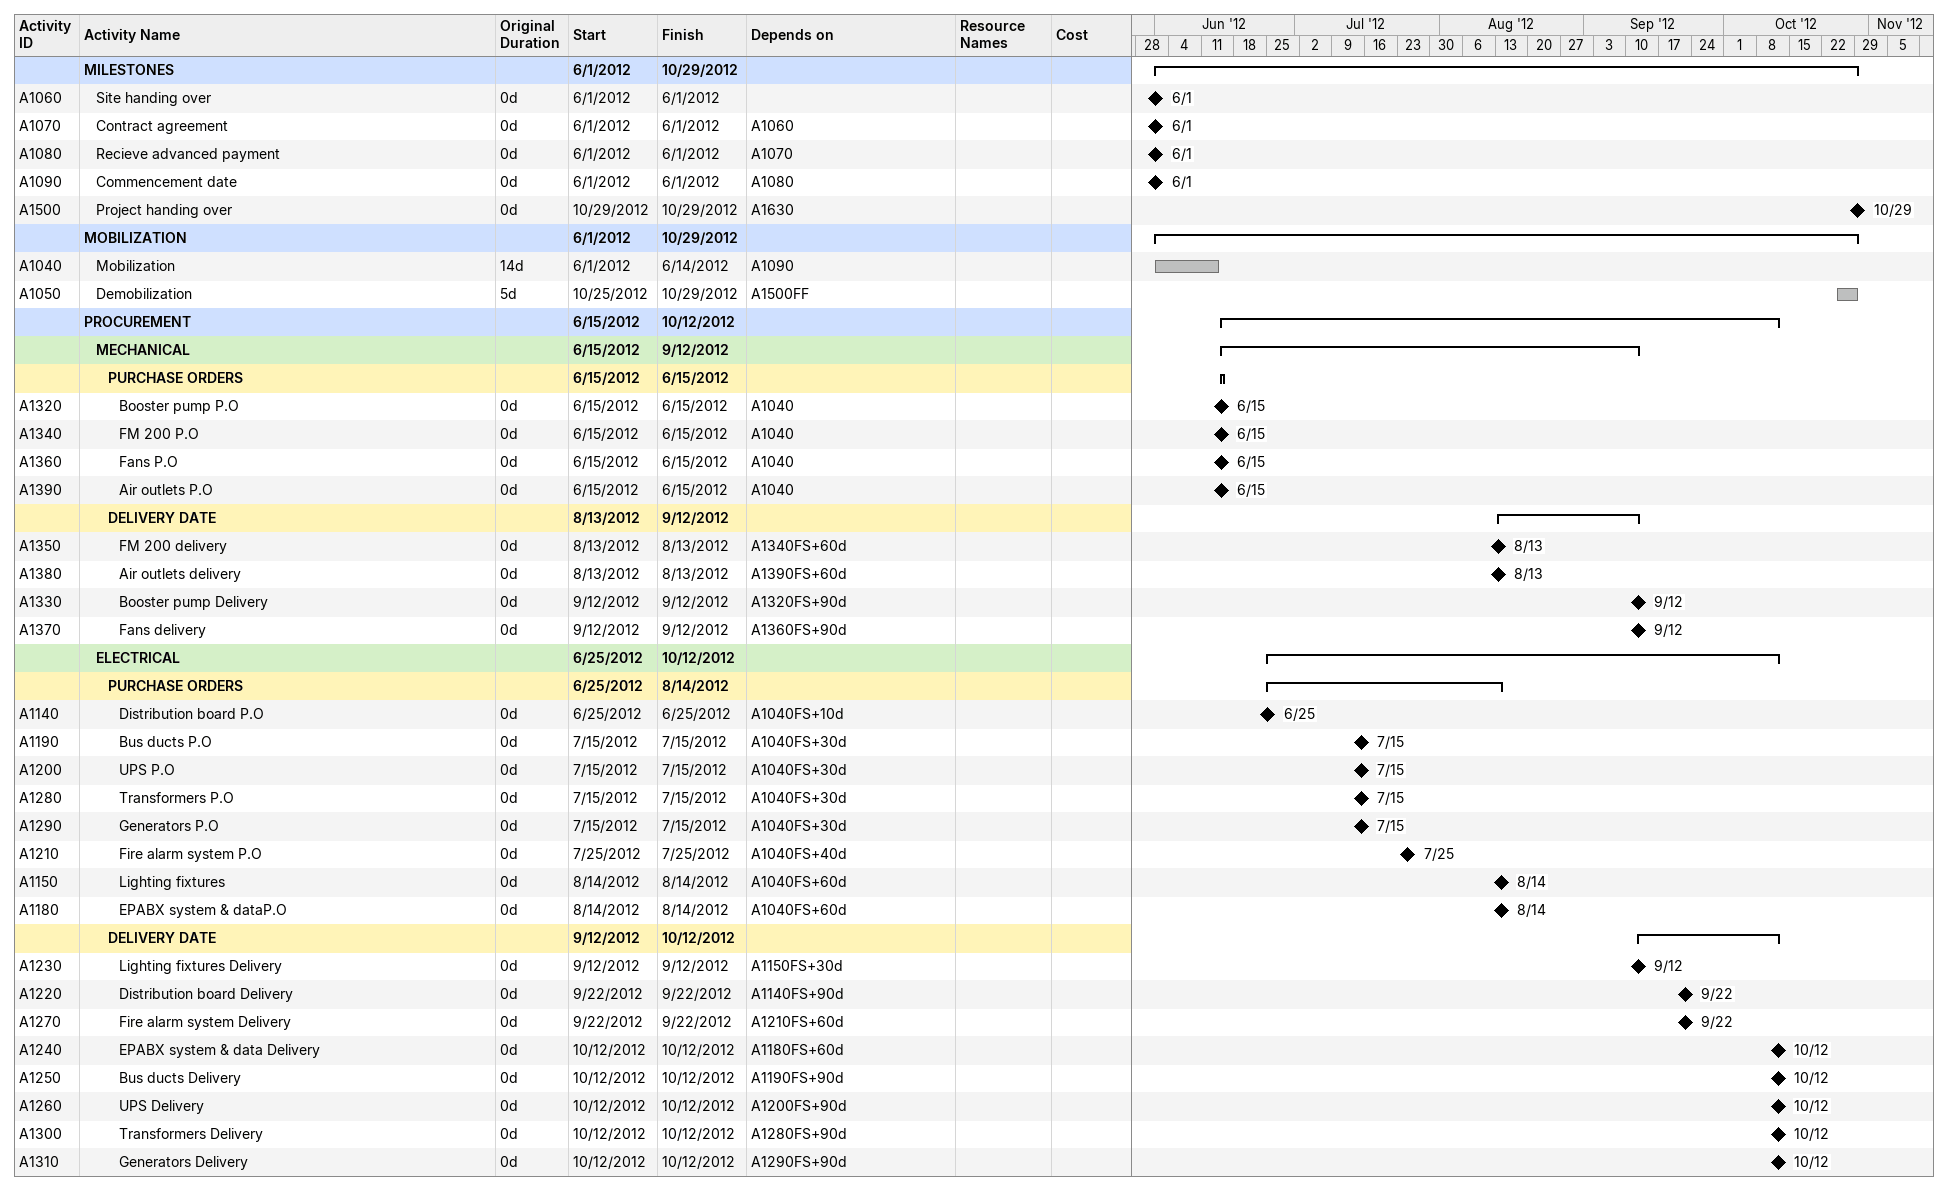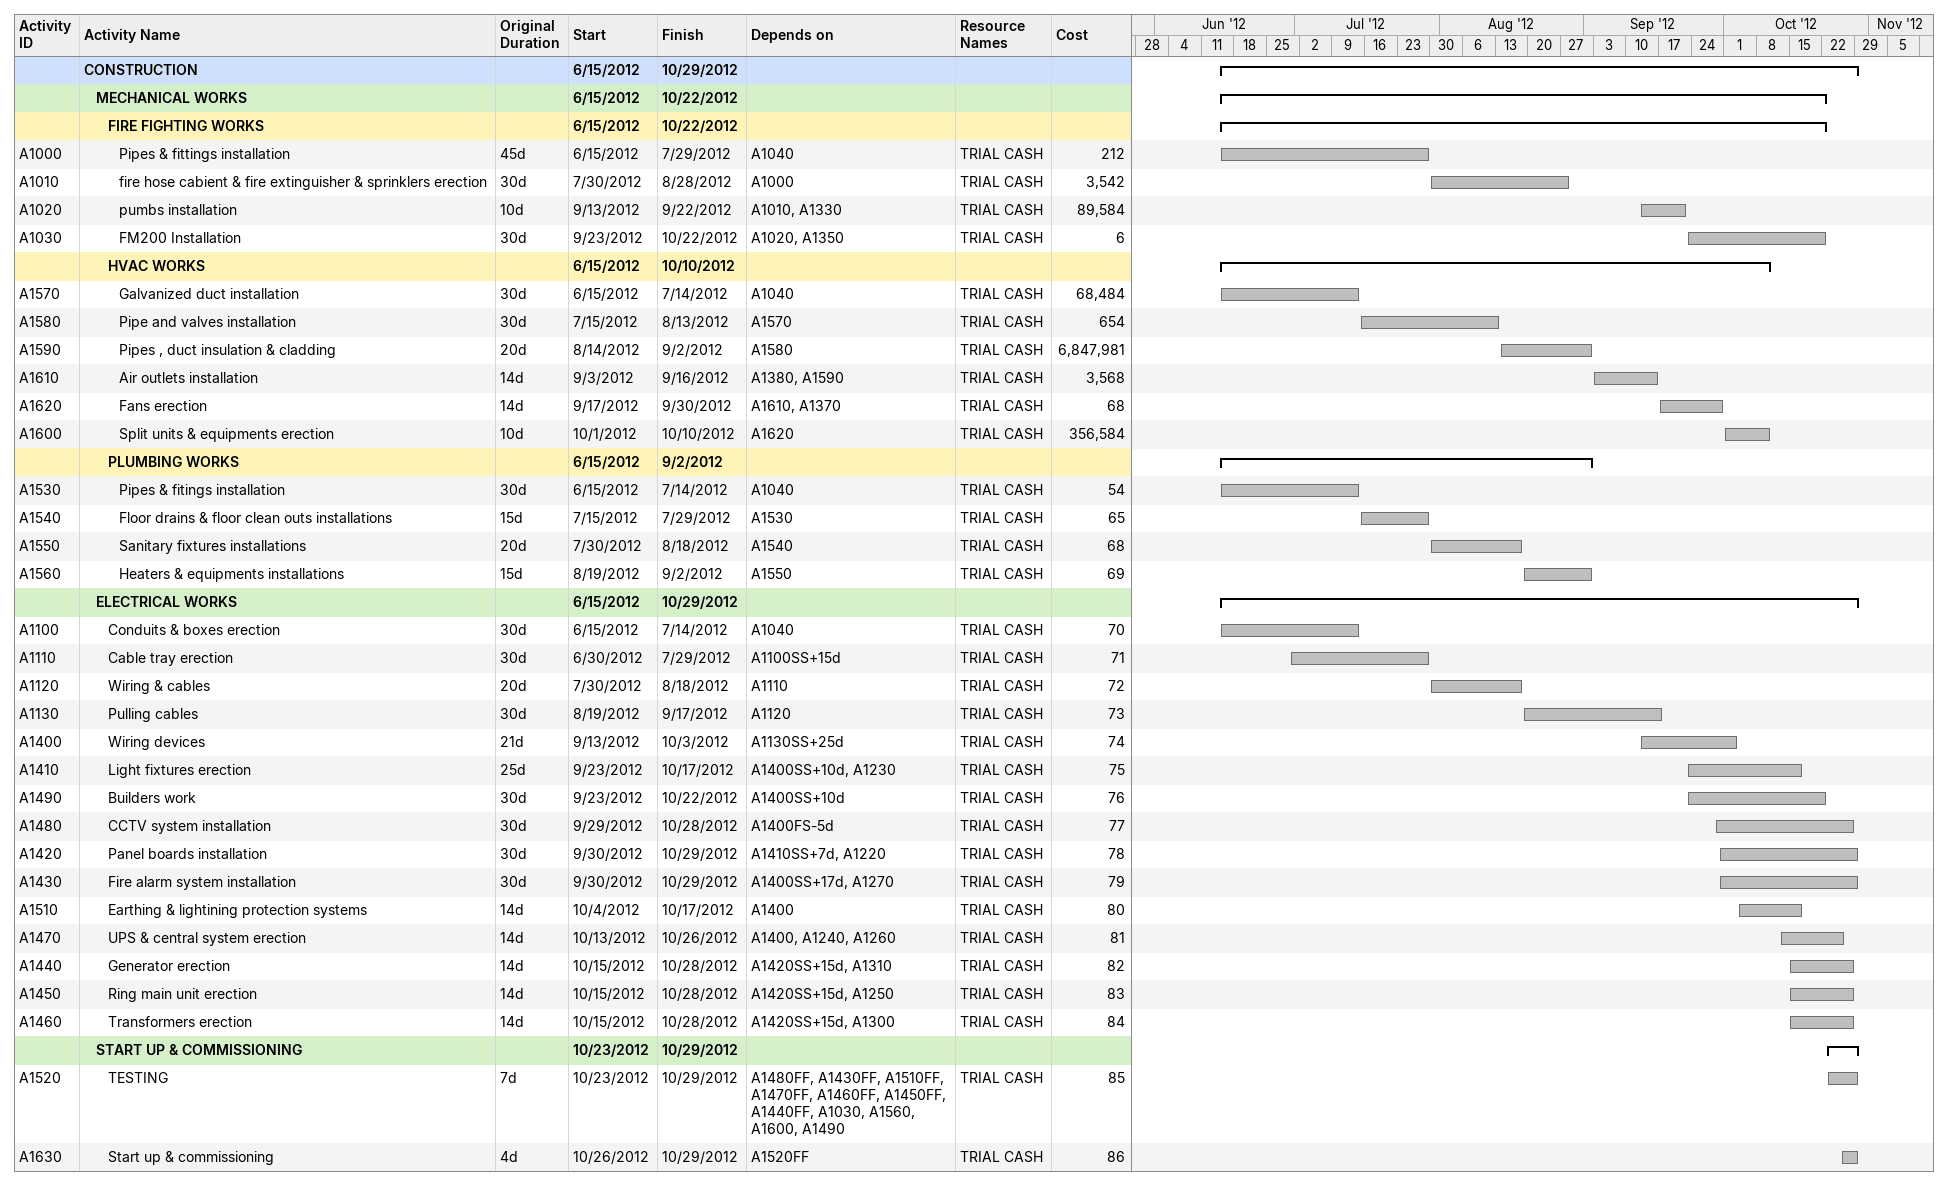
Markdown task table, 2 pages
| ID | Level | Task | Original duration | Start | Finish | Predecessors | Resources | Cost |
|---|---|---|---|---|---|---|---|---|
|  | 1 | **MILESTONES** |  | 2012-06-01 | 2012-10-29 |  |  |  |
| A1060 | 2 | Site handing over | 0d | 2012-06-01 | 2012-06-01 |  |  |  |
| A1070 | 2 | Contract agreement | 0d | 2012-06-01 | 2012-06-01 | A1060 |  |  |
| A1080 | 2 | Recieve advanced payment | 0d | 2012-06-01 | 2012-06-01 | A1070 |  |  |
| A1090 | 2 | Commencement date | 0d | 2012-06-01 | 2012-06-01 | A1080 |  |  |
| A1500 | 2 | Project handing over | 0d | 2012-10-29 | 2012-10-29 | A1630 |  |  |
|  | 1 | **MOBILIZATION** |  | 2012-06-01 | 2012-10-29 |  |  |  |
| A1040 | 2 | Mobilization | 14d | 2012-06-01 | 2012-06-14 | A1090 |  |  |
| A1050 | 2 | Demobilization | 5d | 2012-10-25 | 2012-10-29 | A1500FF |  |  |
|  | 1 | **PROCUREMENT** |  | 2012-06-15 | 2012-10-12 |  |  |  |
|  | 2 | **MECHANICAL** |  | 2012-06-15 | 2012-09-12 |  |  |  |
|  | 3 | **PURCHASE ORDERS** |  | 2012-06-15 | 2012-06-15 |  |  |  |
| A1320 | 4 | Booster pump P.O | 0d | 2012-06-15 | 2012-06-15 | A1040 |  |  |
| A1340 | 4 | FM 200 P.O | 0d | 2012-06-15 | 2012-06-15 | A1040 |  |  |
| A1360 | 4 | Fans P.O | 0d | 2012-06-15 | 2012-06-15 | A1040 |  |  |
| A1390 | 4 | Air outlets P.O | 0d | 2012-06-15 | 2012-06-15 | A1040 |  |  |
|  | 3 | **DELIVERY DATE** |  | 2012-08-13 | 2012-09-12 |  |  |  |
| A1350 | 4 | FM 200 delivery | 0d | 2012-08-13 | 2012-08-13 | A1340FS+60d |  |  |
| A1380 | 4 | Air outlets delivery | 0d | 2012-08-13 | 2012-08-13 | A1390FS+60d |  |  |
| A1330 | 4 | Booster pump Delivery | 0d | 2012-09-12 | 2012-09-12 | A1320FS+90d |  |  |
| A1370 | 4 | Fans delivery | 0d | 2012-09-12 | 2012-09-12 | A1360FS+90d |  |  |
|  | 2 | **ELECTRICAL** |  | 2012-06-25 | 2012-10-12 |  |  |  |
|  | 3 | **PURCHASE ORDERS** |  | 2012-06-25 | 2012-08-14 |  |  |  |
| A1140 | 4 | Distribution board P.O | 0d | 2012-06-25 | 2012-06-25 | A1040FS+10d |  |  |
| A1190 | 4 | Bus ducts P.O | 0d | 2012-07-15 | 2012-07-15 | A1040FS+30d |  |  |
| A1200 | 4 | UPS P.O | 0d | 2012-07-15 | 2012-07-15 | A1040FS+30d |  |  |
| A1280 | 4 | Transformers P.O | 0d | 2012-07-15 | 2012-07-15 | A1040FS+30d |  |  |
| A1290 | 4 | Generators P.O | 0d | 2012-07-15 | 2012-07-15 | A1040FS+30d |  |  |
| A1210 | 4 | Fire alarm system P.O | 0d | 2012-07-25 | 2012-07-25 | A1040FS+40d |  |  |
| A1150 | 4 | Lighting fixtures | 0d | 2012-08-14 | 2012-08-14 | A1040FS+60d |  |  |
| A1180 | 4 | EPABX system & dataP.O | 0d | 2012-08-14 | 2012-08-14 | A1040FS+60d |  |  |
|  | 3 | **DELIVERY DATE** |  | 2012-09-12 | 2012-10-12 |  |  |  |
| A1230 | 4 | Lighting fixtures Delivery | 0d | 2012-09-12 | 2012-09-12 | A1150FS+30d |  |  |
| A1220 | 4 | Distribution board Delivery | 0d | 2012-09-22 | 2012-09-22 | A1140FS+90d |  |  |
| A1270 | 4 | Fire alarm system Delivery | 0d | 2012-09-22 | 2012-09-22 | A1210FS+60d |  |  |
| A1240 | 4 | EPABX system & data Delivery | 0d | 2012-10-12 | 2012-10-12 | A1180FS+60d |  |  |
| A1250 | 4 | Bus ducts Delivery | 0d | 2012-10-12 | 2012-10-12 | A1190FS+90d |  |  |
| A1260 | 4 | UPS Delivery | 0d | 2012-10-12 | 2012-10-12 | A1200FS+90d |  |  |
| A1300 | 4 | Transformers Delivery | 0d | 2012-10-12 | 2012-10-12 | A1280FS+90d |  |  |
| A1310 | 4 | Generators Delivery | 0d | 2012-10-12 | 2012-10-12 | A1290FS+90d |  |  |
|  | 1 | **CONSTRUCTION** |  | 2012-06-15 | 2012-10-29 |  |  |  |
|  | 2 | **MECHANICAL WORKS** |  | 2012-06-15 | 2012-10-22 |  |  |  |
|  | 3 | **FIRE FIGHTING WORKS** |  | 2012-06-15 | 2012-10-22 |  |  |  |
| A1000 | 4 | Pipes & fittings installation | 45d | 2012-06-15 | 2012-07-29 | A1040 | TRIAL CASH | 212 |
| A1010 | 4 | fire hose cabient & fire extinguisher & sprinklers erection | 30d | 2012-07-30 | 2012-08-28 | A1000 | TRIAL CASH | 3542 |
| A1020 | 4 | pumbs installation | 10d | 2012-09-13 | 2012-09-22 | A1010, A1330 | TRIAL CASH | 89584 |
| A1030 | 4 | FM200 Installation | 30d | 2012-09-23 | 2012-10-22 | A1020, A1350 | TRIAL CASH | 6 |
|  | 3 | **HVAC WORKS** |  | 2012-06-15 | 2012-10-10 |  |  |  |
| A1570 | 4 | Galvanized duct installation | 30d | 2012-06-15 | 2012-07-14 | A1040 | TRIAL CASH | 68484 |
| A1580 | 4 | Pipe and valves installation | 30d | 2012-07-15 | 2012-08-13 | A1570 | TRIAL CASH | 654 |
| A1590 | 4 | Pipes , duct insulation & cladding | 20d | 2012-08-14 | 2012-09-02 | A1580 | TRIAL CASH | 6847981 |
| A1610 | 4 | Air outlets installation | 14d | 2012-09-03 | 2012-09-16 | A1380, A1590 | TRIAL CASH | 3568 |
| A1620 | 4 | Fans erection | 14d | 2012-09-17 | 2012-09-30 | A1610, A1370 | TRIAL CASH | 68 |
| A1600 | 4 | Split units & equipments erection | 10d | 2012-10-01 | 2012-10-10 | A1620 | TRIAL CASH | 356584 |
|  | 3 | **PLUMBING WORKS** |  | 2012-06-15 | 2012-09-02 |  |  |  |
| A1530 | 4 | Pipes & fitings installation | 30d | 2012-06-15 | 2012-07-14 | A1040 | TRIAL CASH | 54 |
| A1540 | 4 | Floor drains & floor clean outs installations | 15d | 2012-07-15 | 2012-07-29 | A1530 | TRIAL CASH | 65 |
| A1550 | 4 | Sanitary fixtures installations | 20d | 2012-07-30 | 2012-08-18 | A1540 | TRIAL CASH | 68 |
| A1560 | 4 | Heaters & equipments installations | 15d | 2012-08-19 | 2012-09-02 | A1550 | TRIAL CASH | 69 |
|  | 2 | **ELECTRICAL WORKS** |  | 2012-06-15 | 2012-10-29 |  |  |  |
| A1100 | 3 | Conduits & boxes erection | 30d | 2012-06-15 | 2012-07-14 | A1040 | TRIAL CASH | 70 |
| A1110 | 3 | Cable tray erection | 30d | 2012-06-30 | 2012-07-29 | A1100SS+15d | TRIAL CASH | 71 |
| A1120 | 3 | Wiring & cables | 20d | 2012-07-30 | 2012-08-18 | A1110 | TRIAL CASH | 72 |
| A1130 | 3 | Pulling cables | 30d | 2012-08-19 | 2012-09-17 | A1120 | TRIAL CASH | 73 |
| A1400 | 3 | Wiring devices | 21d | 2012-09-13 | 2012-10-03 | A1130SS+25d | TRIAL CASH | 74 |
| A1410 | 3 | Light fixtures erection | 25d | 2012-09-23 | 2012-10-17 | A1400SS+10d, A1230 | TRIAL CASH | 75 |
| A1490 | 3 | Builders work | 30d | 2012-09-23 | 2012-10-22 | A1400SS+10d | TRIAL CASH | 76 |
| A1480 | 3 | CCTV system installation | 30d | 2012-09-29 | 2012-10-28 | A1400FS-5d | TRIAL CASH | 77 |
| A1420 | 3 | Panel boards installation | 30d | 2012-09-30 | 2012-10-29 | A1410SS+7d, A1220 | TRIAL CASH | 78 |
| A1430 | 3 | Fire alarm system installation | 30d | 2012-09-30 | 2012-10-29 | A1400SS+17d, A1270 | TRIAL CASH | 79 |
| A1510 | 3 | Earthing & lightining protection systems | 14d | 2012-10-04 | 2012-10-17 | A1400 | TRIAL CASH | 80 |
| A1470 | 3 | UPS & central system erection | 14d | 2012-10-13 | 2012-10-26 | A1400, A1240, A1260 | TRIAL CASH | 81 |
| A1440 | 3 | Generator erection | 14d | 2012-10-15 | 2012-10-28 | A1420SS+15d, A1310 | TRIAL CASH | 82 |
| A1450 | 3 | Ring main unit erection | 14d | 2012-10-15 | 2012-10-28 | A1420SS+15d, A1250 | TRIAL CASH | 83 |
| A1460 | 3 | Transformers erection | 14d | 2012-10-15 | 2012-10-28 | A1420SS+15d, A1300 | TRIAL CASH | 84 |
|  | 2 | **START UP & COMMISSIONING** |  | 2012-10-23 | 2012-10-29 |  |  |  |
| A1520 | 3 | TESTING | 7d | 2012-10-23 | 2012-10-29 | A1480FF, A1430FF, A1510FF, A1470FF, A1460FF, A1450FF, A1440FF, A1030, A1560, A1600, A1490 | TRIAL CASH | 85 |
| A1630 | 3 | Start up & commissioning | 4d | 2012-10-26 | 2012-10-29 | A1520FF | TRIAL CASH | 86 |
